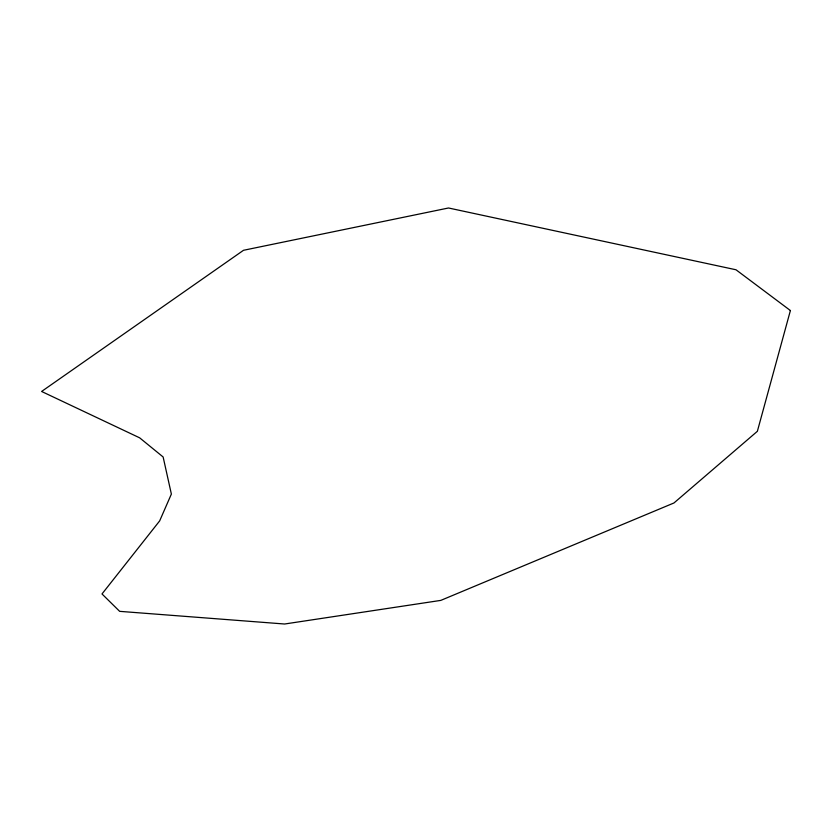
<?xml version="1.0" encoding="UTF-8"?>
<svg xmlns="http://www.w3.org/2000/svg" width="832" height="832" viewBox="0 0 832 832"><rect width="100%" height="100%" fill="white"/><g stroke="black" fill="none" stroke-linecap="round" stroke-linejoin="round"><path stroke-width="1.25" d="M790.4 310.534L757.37 431.298L673.972 502.965L440.804 600.392L284.606 624.01L119.652 611.343L102.003 593.954L159.661 520.894L171.371 494.073L163.134 456.986L139.651 437.83L41.6 391.466L243.516 250.286L448.521 207.99L735.987 269.766L790.4 310.534"/></g></svg>
